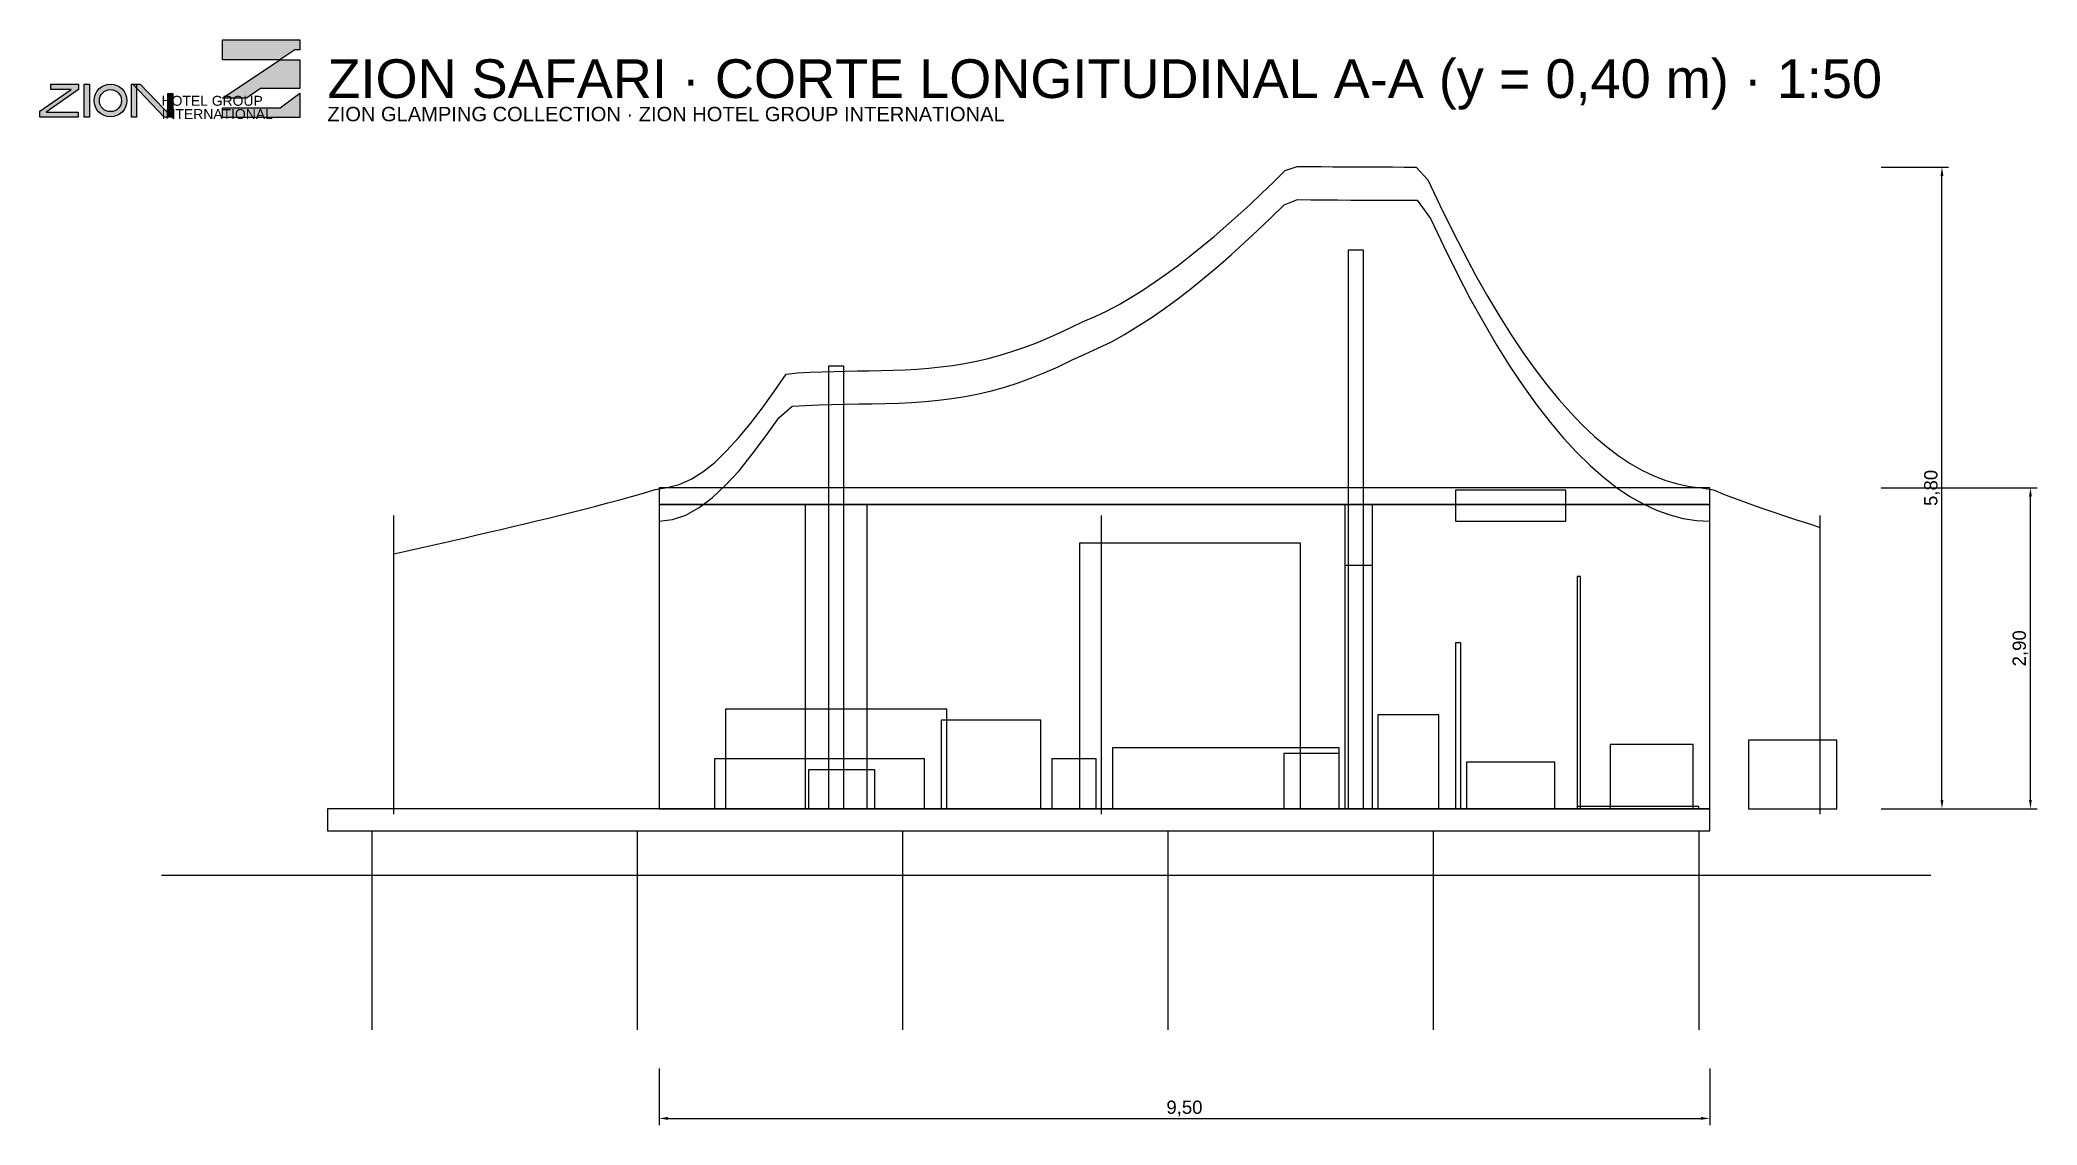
# Model space of a CAD drawing. Header units: metres. Extents: x -5.6 to 12.5, y -2.9 to 7.
import ezdxf
from ezdxf.enums import TextEntityAlignment as Align

# ---------------------------------------------------------------- set-up
doc = ezdxf.new("R2010")
doc.units = ezdxf.units.M
for name, color, linetype in [('COBERTURA', 3, 'CONTINUOUS'), ('COBERTURA_OCULTA', 3, 'CONTINUOUS'), ('COTAS', 2, 'CONTINUOUS'), ('DECK', 32, 'CONTINUOUS'), ('ESTRUTURA', 1, 'CONTINUOUS'), ('FUNDACAO', 5, 'CONTINUOUS'), ('MOBILIARIO', 9, 'CONTINUOUS'), ('PAREDES', 7, 'CONTINUOUS'), ('TEXTO', 7, 'CONTINUOUS')]:
    doc.layers.add(name, color=color, linetype=linetype)
doc.styles.add('ZION', font='arial.ttf')
doc.dimstyles.new('ZION_M', dxfattribs={"dimtxt": 0.12, "dimasz": 0.08, "dimexe": 0.06, "dimexo": 0.05, "dimgap": 0.03, "dimtad": 1, "dimtxsty": 'ZION', "dimcen": 2.5, "dimclrd": 2, "dimclre": 2, "dimclrt": 2, "dimazin": 3, "dimtfac": 1, "dimtmove": 0, "dimatfit": 3})

msp = doc.modelspace()

# ---------------------------------------------------------------- hatches: boundary and pattern name
at = {"layer": 'TEXTO'}
for points in [[(-3.95, 6.95), (-3.25, 6.95), (-3.25, 6.862), (-3.296, 6.862), (-3.431, 6.771), (-3.95, 6.771)], [(-3.431, 6.771), (-3.25, 6.771), (-3.25, 6.511), (-3.604, 6.511), (-3.732, 6.425), (-3.95, 6.425)], [(-5.503, 6.55), (-5.25, 6.55), (-5.25, 6.503), (-5.544, 6.297), (-5.253, 6.297), (-5.253, 6.253), (-5.6, 6.253), (-5.6, 6.306), (-5.319, 6.503), (-5.503, 6.503)], [(-5.2, 6.55), (-5.153, 6.55), (-5.153, 6.253), (-5.2, 6.253)], [(-4.772, 6.55), (-4.728, 6.55), (-4.728, 6.253), (-4.772, 6.253)], [(-4.759, 6.55), (-4.694, 6.55), (-4.406, 6.253), (-4.478, 6.253)], [(-4.444, 6.466), (-4.397, 6.466), (-4.397, 6.253), (-4.444, 6.253)], [(-3.95, 6.336), (-3.429, 6.336), (-3.25, 6.468), (-3.25, 6.25), (-3.95, 6.25)]]:
    msp.add_hatch(color=7, dxfattribs=at).paths.add_polyline_path(points)
h = msp.add_hatch(color=7, dxfattribs=at)
edge = h.paths.add_edge_path()
edge.add_arc((-4.962, 6.402), 0.148, 0, 360)
edge = h.paths.add_edge_path()
edge.add_arc((-4.962, 6.402), 0.1, 0, 360)

# ---------------------------------------------------------------- linework, layer by layer
at = {"layer": 'COBERTURA'}
msp.add_lwpolyline([(-2.4, 2.304), (-2.292, 2.328), (-2.185, 2.352), (-2.077, 2.377), (-1.97, 2.401), (-1.862, 2.426), (-1.755, 2.45), (-1.647, 2.475), (-1.54, 2.5), (-1.432, 2.525), (-1.325, 2.551), (-1.217, 2.576), (-1.11, 2.602), (-1.002, 2.628), (-0.895, 2.655), (-0.787, 2.681), (-0.68, 2.708), (-0.572, 2.736), (-0.465, 2.764), (-0.357, 2.793), (-0.25, 2.822), (-0.142, 2.853), (-0.035, 2.887), (0.072, 2.905), (0.18, 2.931), (0.288, 2.978), (0.395, 3.045), (0.503, 3.131), (0.61, 3.234), (0.718, 3.352), (0.825, 3.483), (0.933, 3.624), (1.04, 3.773), (1.147, 3.928), (1.255, 3.942), (1.363, 3.947), (1.47, 3.951), (1.578, 3.954), (1.685, 3.957), (1.792, 3.959), (1.9, 3.96), (2.007, 3.962), (2.115, 3.965), (2.223, 3.969), (2.33, 3.975), (2.438, 3.983), (2.545, 3.994), (2.653, 4.008), (2.76, 4.025), (2.868, 4.046), (2.975, 4.071), (3.083, 4.099), (3.19, 4.132), (3.298, 4.169), (3.405, 4.209), (3.512, 4.254), (3.62, 4.302), (3.728, 4.354), (3.835, 4.405), (3.943, 4.451), (4.05, 4.502), (4.158, 4.559), (4.265, 4.621), (4.373, 4.689), (4.48, 4.76), (4.588, 4.836), (4.695, 4.915), (4.803, 4.998), (4.91, 5.085), (5.018, 5.174), (5.125, 5.267), (5.232, 5.362), (5.34, 5.46), (5.447, 5.561), (5.555, 5.665), (5.662, 5.77), (5.77, 5.807), (5.877, 5.806), (5.985, 5.805), (6.092, 5.804), (6.2, 5.804), (6.308, 5.803), (6.415, 5.803), (6.523, 5.802), (6.63, 5.802), (6.737, 5.801), (6.845, 5.801), (6.952, 5.685), (7.06, 5.455), (7.168, 5.235), (7.275, 5.025), (7.383, 4.824), (7.49, 4.634), (7.598, 4.453), (7.705, 4.283), (7.812, 4.122), (7.92, 3.971), (8.027, 3.831), (8.135, 3.7), (8.243, 3.579), (8.35, 3.468), (8.457, 3.366), (8.565, 3.275), (8.672, 3.194), (8.78, 3.122), (8.887, 3.061), (8.995, 3.009), (9.102, 2.968), (9.21, 2.936), (9.318, 2.914), (9.425, 2.902), (9.533, 2.884), (9.64, 2.839), (9.748, 2.798), (9.855, 2.759), (9.963, 2.721), (10.07, 2.684), (10.177, 2.648), (10.285, 2.612), (10.393, 2.577), (10.5, 2.542)], dxfattribs=at)
at = {"layer": 'COBERTURA_OCULTA'}
msp.add_lwpolyline([(0, 2.6), (0.12, 2.614), (0.241, 2.655), (0.361, 2.722), (0.481, 2.812), (0.601, 2.925), (0.722, 3.056), (0.842, 3.204), (0.962, 3.364), (1.082, 3.534), (1.203, 3.639), (1.323, 3.645), (1.443, 3.65), (1.563, 3.654), (1.684, 3.657), (1.804, 3.659), (1.924, 3.661), (2.044, 3.663), (2.165, 3.667), (2.285, 3.672), (2.405, 3.68), (2.525, 3.692), (2.646, 3.707), (2.766, 3.726), (2.886, 3.75), (3.006, 3.779), (3.127, 3.812), (3.247, 3.851), (3.367, 3.894), (3.487, 3.943), (3.608, 3.996), (3.728, 4.054), (3.848, 4.11), (3.968, 4.163), (4.089, 4.222), (4.209, 4.288), (4.329, 4.361), (4.449, 4.439), (4.57, 4.523), (4.69, 4.611), (4.81, 4.704), (4.93, 4.801), (5.051, 4.902), (5.171, 5.007), (5.291, 5.116), (5.411, 5.227), (5.532, 5.342), (5.652, 5.46), (5.772, 5.507), (5.892, 5.506), (6.013, 5.505), (6.133, 5.504), (6.253, 5.503), (6.373, 5.503), (6.494, 5.502), (6.614, 5.502), (6.734, 5.501), (6.854, 5.501), (6.975, 5.337), (7.095, 5.082), (7.215, 4.84), (7.335, 4.611), (7.456, 4.394), (7.576, 4.189), (7.696, 3.996), (7.816, 3.816), (7.937, 3.649), (8.057, 3.494), (8.177, 3.351), (8.297, 3.221), (8.418, 3.103), (8.538, 2.997), (8.658, 2.904), (8.778, 2.823), (8.899, 2.755), (9.019, 2.699), (9.139, 2.656), (9.259, 2.625), (9.38, 2.606), (9.5, 2.6)], dxfattribs=at)
at = {"layer": 'DECK'}
msp.add_lwpolyline([(-3, -0.2), (9.5, -0.2), (9.5, 0), (-3, 0)], close=True, dxfattribs=at)
at = {"layer": 'ESTRUTURA'}
for points in [[(6.23, 0), (6.37, 0), (6.37, 5.05), (6.23, 5.05)], [(1.53, 0), (1.67, 0), (1.67, 4), (1.53, 4)], [(0, 2.75), (9.5, 2.75), (9.5, 2.9), (0, 2.9)]]:
    msp.add_lwpolyline(points, close=True, dxfattribs=at)
for points in [[(-2.4, -0.05), (-2.4, 2.65)], [(4, -0.05), (4, 2.65)], [(10.5, -0.05), (10.5, 2.65)]]:
    msp.add_lwpolyline(points, dxfattribs=at)
at = {"layer": 'FUNDACAO'}
for points in [[(-2.6, -0.2), (-2.6, -2)], [(-0.2, -0.2), (-0.2, -2)], [(2.2, -0.2), (2.2, -2)], [(4.6, -0.2), (4.6, -2)], [(7, -0.2), (7, -2)], [(9.4, -0.2), (9.4, -2)]]:
    msp.add_lwpolyline(points, dxfattribs=at)
at = {"layer": 'MOBILIARIO'}
for points in [[(1.32, 0), (1.88, 0), (1.88, 2.75), (1.32, 2.75)], [(7.2, 2.6), (8.2, 2.6), (8.2, 2.88), (7.2, 2.88)], [(3.8, 0), (5.8, 0), (5.8, 2.4), (3.8, 2.4)], [(6.2, 0), (6.45, 0), (6.45, 2.2), (6.2, 2.2)], [(8.3, 0), (8.33, 0), (8.33, 2.1), (8.3, 2.1)], [(0.6, 0), (2.6, 0), (2.6, 0.9), (0.6, 0.9)], [(2.55, 0), (3.45, 0), (3.45, 0.8), (2.55, 0.8)], [(6.5, 0), (7.05, 0), (7.05, 0.85), (6.5, 0.85)], [(4.1, 0), (6.15, 0), (6.15, 0.55), (4.1, 0.55)], [(8.6, 0), (9.35, 0), (9.35, 0.58), (8.6, 0.58)], [(9.85, 0), (10.65, 0), (10.65, 0.62), (9.85, 0.62)], [(0.5, 0), (2.4, 0), (2.4, 0.45), (0.5, 0.45)], [(3.55, 0), (3.95, 0), (3.95, 0.45), (3.55, 0.45)], [(5.65, 0), (6.15, 0), (6.15, 0.5), (5.65, 0.5)], [(5.65, 0), (6.15, 0), (6.15, 0.5), (5.65, 0.5)], [(7.3, 0), (8.1, 0), (8.1, 0.42), (7.3, 0.42)], [(1.35, 0), (1.95, 0), (1.95, 0.35), (1.35, 0.35)], [(8.3, 0), (9.4, 0), (9.4, 0.02), (8.3, 0.02)]]:
    msp.add_lwpolyline(points, close=True, dxfattribs=at)
at = {"layer": 'PAREDES'}
for points in [[(0, 0), (9.5, 0), (9.5, 2.75), (0, 2.75)], [(6.2, 0), (6.45, 0), (6.45, 2.75), (6.2, 2.75)], [(7.2, 0), (7.25, 0), (7.25, 1.5), (7.2, 1.5)]]:
    msp.add_lwpolyline(points, close=True, dxfattribs=at)
at = {"layer": 'TEXTO'}
for points in [[(-3.95, 6.95), (-3.25, 6.95), (-3.25, 6.862), (-3.296, 6.862), (-3.431, 6.771), (-3.95, 6.771)], [(-3.431, 6.771), (-3.25, 6.771), (-3.25, 6.511), (-3.604, 6.511), (-3.732, 6.425), (-3.95, 6.425)], [(-5.503, 6.55), (-5.25, 6.55), (-5.25, 6.503), (-5.544, 6.297), (-5.253, 6.297), (-5.253, 6.253), (-5.6, 6.253), (-5.6, 6.306), (-5.319, 6.503), (-5.503, 6.503)], [(-5.2, 6.55), (-5.153, 6.55), (-5.153, 6.253), (-5.2, 6.253)], [(-4.772, 6.55), (-4.728, 6.55), (-4.728, 6.253), (-4.772, 6.253)], [(-4.759, 6.55), (-4.694, 6.55), (-4.406, 6.253), (-4.478, 6.253)], [(-4.444, 6.466), (-4.397, 6.466), (-4.397, 6.253), (-4.444, 6.253)], [(-3.95, 6.336), (-3.429, 6.336), (-3.25, 6.468), (-3.25, 6.25), (-3.95, 6.25)]]:
    msp.add_lwpolyline(points, close=True, dxfattribs=at)
msp.add_lwpolyline([(-4.5, -0.6), (11.5, -0.6)], dxfattribs=at)
for radius in [0.148, 0.1]:
    msp.add_circle((-4.962, 6.402), radius, dxfattribs=at)

# ---------------------------------------------------------------- texts
at = {"layer": 'TEXTO', "style": 'ZION'}
for s, height, p in [('ZION SAFARI · CORTE LONGITUDINAL A-A (y = 0,40 m) · 1:50', 0.35, (-3, 6.6)), ('HOTEL GROUP', 0.09, (-4.5, 6.4)), ('INTERNATIONAL', 0.09, (-4.5, 6.28)), ('ZION GLAMPING COLLECTION · ZION HOTEL GROUP INTERNATIONAL', 0.13, (-3, 6.28))]:
    msp.add_text(s, height=height, dxfattribs=at).set_placement(p, align=Align.MIDDLE_LEFT)

# ---------------------------------------------------------------- dimensions: what is measured, and where the dimension line sits
at = {"layer": 'COTAS'}
for base, p2, text in [((11.6, 0), (11, 5.8), '5,80'), ((12.4, 0), (11, 2.9), '2,90')]:
    msp.add_linear_dim(base=base, p1=(11, 0), p2=p2, angle=90, text=text, dimstyle='ZION_M', dxfattribs=at).render()
msp.add_linear_dim(base=(0, -2.8), p1=(0, -2.3), p2=(9.5, -2.3), text='9,50', dimstyle='ZION_M', dxfattribs=at).render()

doc.saveas('drawing.dxf')
